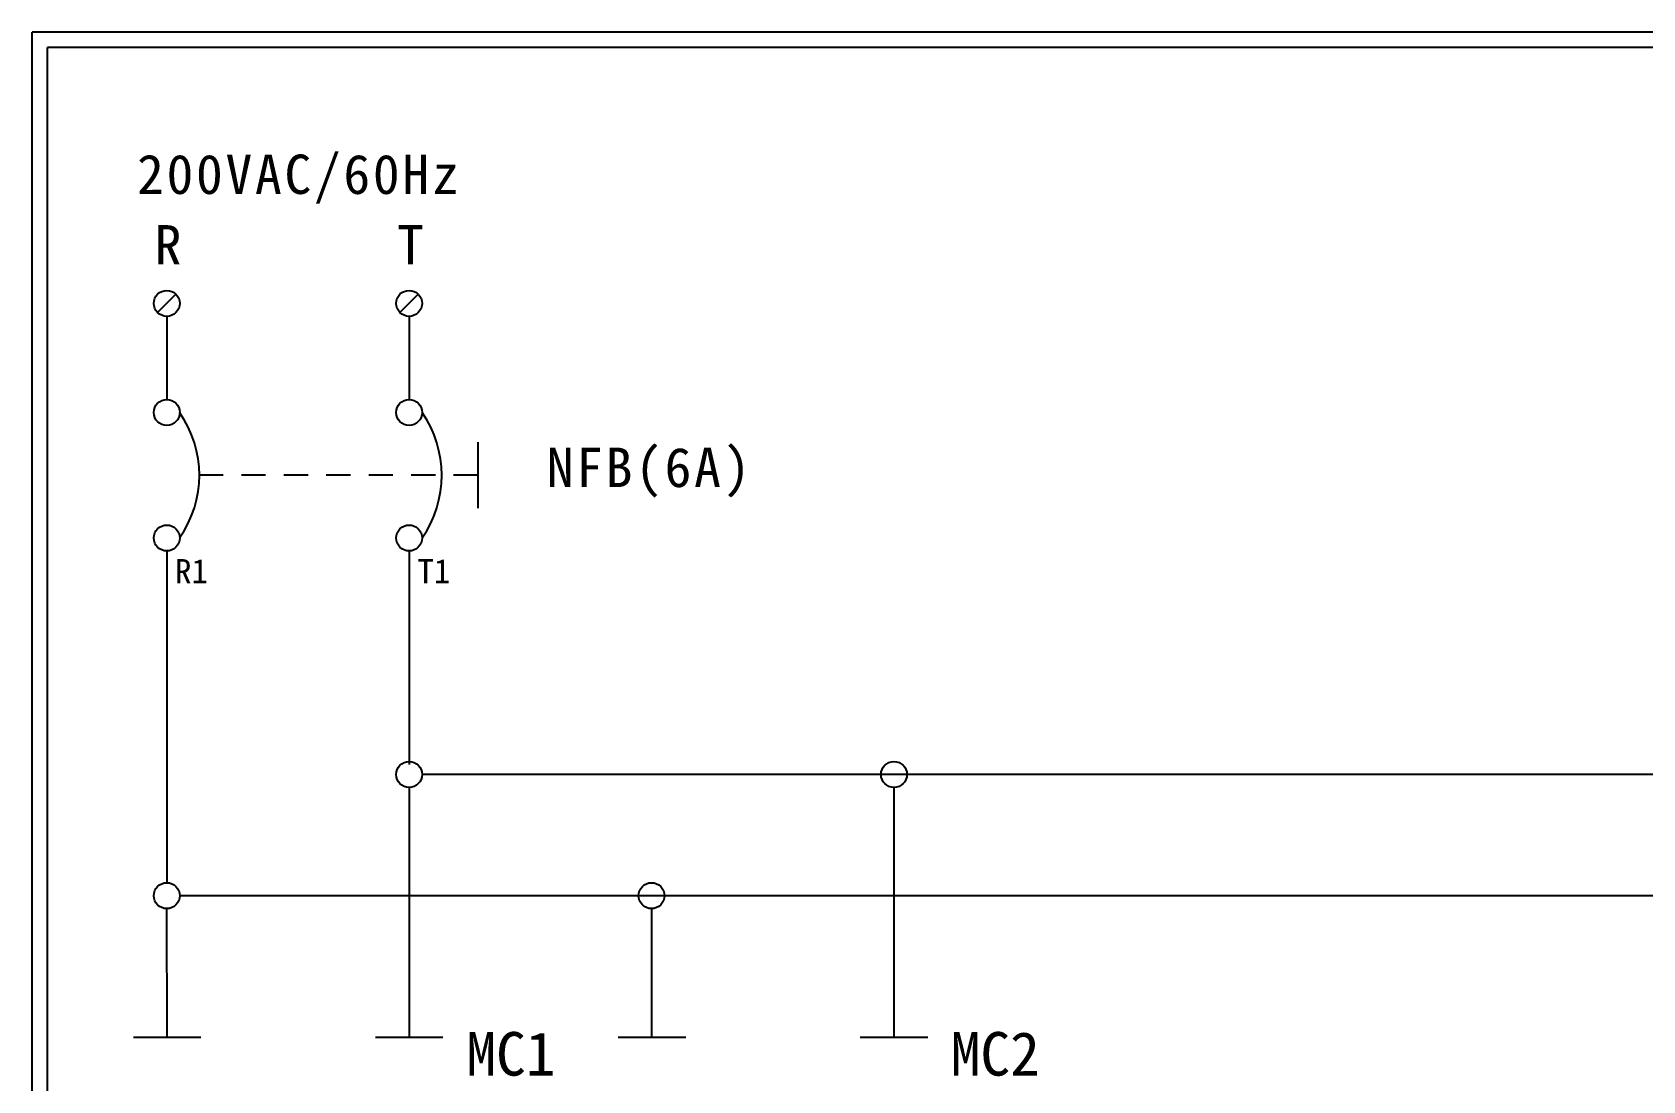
# Model space of a CAD drawing. Extents: x 10 to 297, y 3 to 207.
# Drawn here: x 10 to 142.9, y 120.4 to 207 of the extents above; entities that cross this region are included whole.
import ezdxf

# ---------------------------------------------------------------- set-up
doc = ezdxf.new("R2010")
doc.units = 0
doc.linetypes.add('HIDDEN9', pattern=[3.5, 2, -1.5])
doc.layers.get('0').update_dxf_attribs({"linetype": 'CONTINUOUS'})
doc.layers.add('圖框層', color=7, linetype='CONTINUOUS')
doc.layers.add('標尺寸層', color=3, linetype='CONTINUOUS')
doc.styles.add('STSL', font='kaiu.ttf')
doc.styles.add('標楷體', font='kaiu.ttf')

msp = doc.modelspace()

# ---------------------------------------------------------------- linework, layer by layer
for p, q in [((21.85, 185.35), (20.34, 183.83)), ((41.85, 185.35), (40.34, 183.83)), ((21.1, 164.1), (21.12, 136.78)), ((41.1, 164.1), (41.11, 146.53)), ((290.72, 145.71), (42.17, 145.71)), ((290.72, 135.71), (22.17, 135.71))]:
    msp.add_line(p, q)
at = {"color": 7, "linetype": 'HIDDEN9'}
msp.add_line((46.76, 170.41), (23.79, 170.41), dxfattribs=at)
for centre in [(21.1, 184.59), (41.1, 184.59), (21.1, 175.59), (41.1, 175.59), (21.1, 165.23), (41.1, 165.23), (41.1, 145.71), (81.1, 145.71), (21.1, 135.71), (61.1, 135.71)]:
    msp.add_circle(centre, 1.07)
at = {"color": 7}
for centre in [(14.74, 170.41), (34.74, 170.41)]:
    msp.add_arc(centre, 9.05, 325.1286, 34.8714, dxfattribs=at)
at = {"layer": '圖框層', "color": 7}
for p, q in [((297, 206.97), (10, 206.97)), ((10, 3), (10, 206.97)), ((295.75, 205.72), (11.25, 205.72)), ((11.25, 4.25), (11.25, 205.72))]:
    msp.add_line(p, q, dxfattribs=at)
at = {"layer": '標尺寸層', "color": 7}
for p, q in [((21.1, 183.52), (21.1, 176.66)), ((41.1, 183.52), (41.1, 176.66)), ((46.76, 173.14), (46.76, 167.68)), ((21.1, 164.16), (21.1, 164.1)), ((41.1, 164.16), (41.1, 164.1)), ((41.09, 144.64), (41.1, 124.03)), ((81.09, 144.64), (81.1, 124.03)), ((21.09, 134.64), (21.1, 124.03)), ((61.09, 134.64), (61.1, 124.03)), ((18.35, 124.03), (23.92, 124.03)), ((38.31, 124.03), (43.88, 124.03)), ((58.35, 124.03), (63.92, 124.03)), ((78.31, 124.03), (83.88, 124.03))]:
    msp.add_line(p, q, dxfattribs=at)

# ---------------------------------------------------------------- texts
at = {"color": 0, "char_height": 3.25, "style": '標楷體'}
for s, insert, width, attachment_point in [('\\pt6.5;{\\T1.1;200VAC/60Hz}', (18.65, 196.87), 35.213, 1), ('\\pt6.5;{\\T1.1;R}', (20.1, 191.05), 2, 1), ('\\pt6.5;{\\T1.1;T}', (40.1, 191.05), 2, 1), ('\\pt6.5;{\\T1.1;NFB(6A)}', (60.96, 172.68), 24.6072, 2)]:
    msp.add_mtext(s, dxfattribs=dict(at, insert=insert, width=width, attachment_point=attachment_point))
at = {"layer": '圖框層', "color": 4, "style": 'STSL'}
for s, height, p in [('R1', 2, (21.78, 161.49)), ('T1', 2, (41.78, 161.49)), ('MC1', 3.6, (45.82, 120.86)), ('MC2', 3.6, (85.78, 120.86))]:
    msp.add_text(s, height=height, dxfattribs=at).set_placement(p)

doc.saveas('drawing.dxf')
